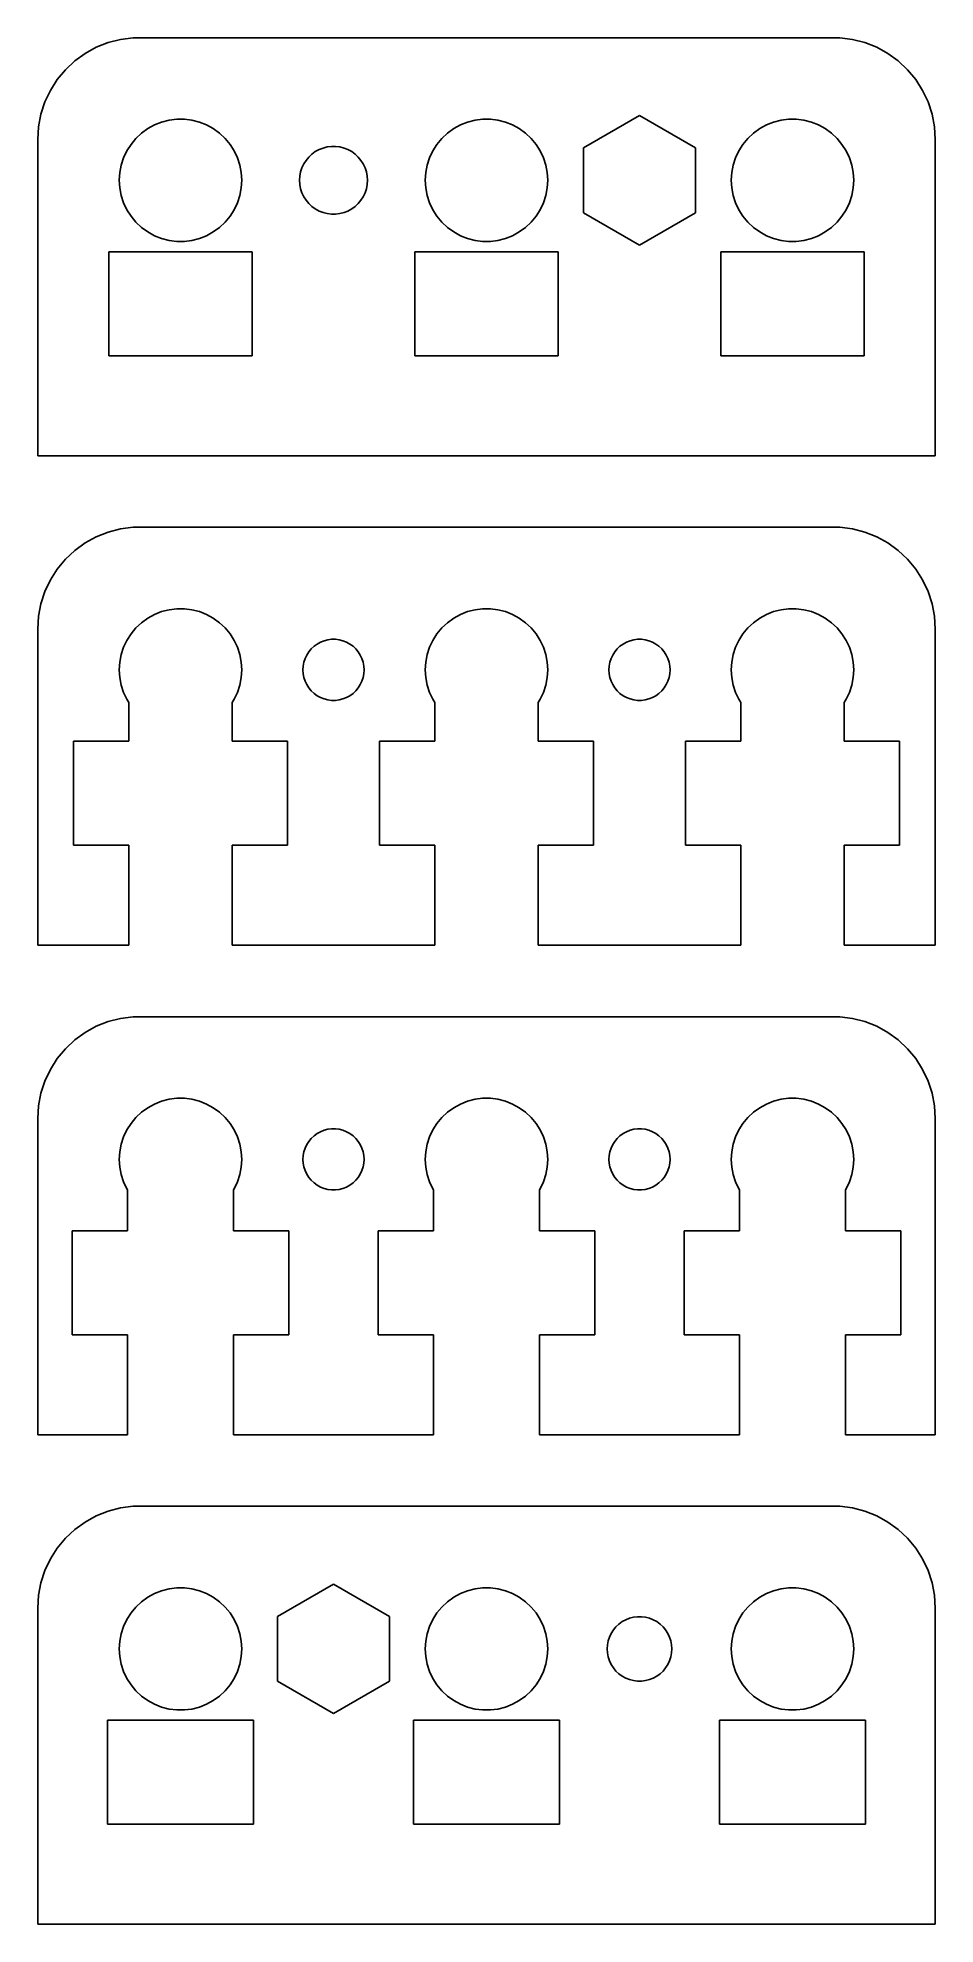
# Model space of a CAD drawing. Header units: metres. Extents: x -22 to 22, y 0 to 92.5.
import ezdxf

# ---------------------------------------------------------------- set-up
doc = ezdxf.new("R2010")
doc.units = ezdxf.units.M

msp = doc.modelspace()

# ---------------------------------------------------------------- linework, layer by layer
for p, q in [((-17.3139, 92.4901), (-17.9369, 92.4114)), ((17.3139, 92.4901), (-17.3139, 92.4901)), ((17.9369, 92.4114), (17.3139, 92.4901)), ((-19.6791, 91.7216), (-20.1871, 91.3526)), ((-19.1289, 92.0241), (-19.6791, 91.7216)), ((-18.5451, 92.2553), (-19.1289, 92.0241)), ((-17.9369, 92.4114), (-18.5451, 92.2553)), ((18.5451, 92.2553), (17.9369, 92.4114)), ((19.1289, 92.0241), (18.5451, 92.2553)), ((19.6791, 91.7216), (19.1289, 92.0241)), ((20.1871, 91.3526), (19.6791, 91.7216)), ((-20.6448, 90.9227), (-21.0451, 90.4389)), ((-20.1871, 91.3526), (-20.6448, 90.9227)), ((20.6448, 90.9227), (20.1871, 91.3526)), ((21.0451, 90.4389), (20.6448, 90.9227)), ((-21.3815, 89.9088), (-21.6489, 89.3406)), ((-21.0451, 90.4389), (-21.3815, 89.9088)), ((21.3815, 89.9088), (21.0451, 90.4389)), ((21.6489, 89.3406), (21.3815, 89.9088)), ((-21.6489, 89.3406), (-21.8429, 88.7434)), ((21.8429, 88.7434), (21.6489, 89.3406)), ((-21.9606, 88.1267), (-22, 87.5)), ((-21.8429, 88.7434), (-21.9606, 88.1267)), ((-16.9123, 87.8115), (-16.6075, 88.033)), ((-16.6075, 88.033), (-16.2773, 88.2145)), ((-16.2773, 88.2145), (-15.927, 88.3532)), ((-15.927, 88.3532), (-15.5621, 88.4469)), ((-15.5621, 88.4469), (-15.1884, 88.4941)), ((-15.1884, 88.4941), (-14.8116, 88.4941)), ((-14.8116, 88.4941), (-14.4379, 88.4469)), ((-14.4379, 88.4469), (-14.0729, 88.3532)), ((-14.0729, 88.3532), (-13.7227, 88.2145)), ((-13.7227, 88.2145), (-13.3925, 88.033)), ((-13.3925, 88.033), (-13.0877, 87.8115)), ((-1.91226, 87.8115), (-1.60747, 88.033)), ((-1.60747, 88.033), (-1.27733, 88.2145)), ((-1.27733, 88.2145), (-0.92705, 88.3532)), ((-0.92705, 88.3532), (-0.56213, 88.4469)), ((-0.56213, 88.4469), (-0.18837, 88.4941)), ((-0.18837, 88.4941), (0.18837, 88.4941)), ((0.18837, 88.4941), (0.56213, 88.4469)), ((0.56213, 88.4469), (0.92705, 88.3532)), ((0.92705, 88.3532), (1.27733, 88.2145)), ((1.27733, 88.2145), (1.60747, 88.033)), ((1.60747, 88.033), (1.91226, 87.8115)), ((4.75166, 87.0867), (7.5, 88.6735)), ((7.5, 88.6735), (10.2483, 87.0867)), ((13.0877, 87.8115), (13.3925, 88.033)), ((13.3925, 88.033), (13.7227, 88.2145)), ((13.7227, 88.2145), (14.0729, 88.3532)), ((14.0729, 88.3532), (14.4379, 88.4469)), ((14.4379, 88.4469), (14.8116, 88.4941)), ((14.8116, 88.4941), (15.1884, 88.4941)), ((15.1884, 88.4941), (15.5621, 88.4469)), ((15.5621, 88.4469), (15.927, 88.3532)), ((15.927, 88.3532), (16.2773, 88.2145)), ((16.2773, 88.2145), (16.6075, 88.033)), ((16.6075, 88.033), (16.9123, 87.8115)), ((21.9606, 88.1267), (21.8429, 88.7434)), ((22, 87.5), (21.9606, 88.1267)), ((-22, 87.5), (-22, 72)), ((-17.7893, 86.6044), (-17.6289, 86.9453)), ((-17.6289, 86.9453), (-17.427, 87.2634)), ((-17.427, 87.2634), (-17.1869, 87.5536)), ((-17.1869, 87.5536), (-16.9123, 87.8115)), ((-13.0877, 87.8115), (-12.8131, 87.5536)), ((-12.8131, 87.5536), (-12.5729, 87.2634)), ((-12.5729, 87.2634), (-12.3711, 86.9453)), ((-12.3711, 86.9453), (-12.2107, 86.6044)), ((-8.39198, 86.9055), (-8.20879, 87.0063)), ((-8.20879, 87.0063), (-8.01442, 87.0832)), ((-8.01442, 87.0832), (-7.81192, 87.1352)), ((-7.81192, 87.1352), (-7.60452, 87.1614)), ((-7.60452, 87.1614), (-7.39546, 87.1614)), ((-7.39546, 87.1614), (-7.18806, 87.1352)), ((-7.18806, 87.1352), (-6.98557, 87.0832)), ((-6.98557, 87.0832), (-6.7912, 87.0063)), ((-6.7912, 87.0063), (-6.608, 86.9055)), ((-2.78932, 86.6044), (-2.62891, 86.9453)), ((-2.62891, 86.9453), (-2.42705, 87.2634)), ((-2.42705, 87.2634), (-2.1869, 87.5536)), ((-2.1869, 87.5536), (-1.91226, 87.8115)), ((1.91226, 87.8115), (2.1869, 87.5536)), ((2.1869, 87.5536), (2.42705, 87.2634)), ((2.42705, 87.2634), (2.62891, 86.9453)), ((2.62891, 86.9453), (2.78932, 86.6044)), ((4.75166, 83.9133), (4.75166, 87.0867)), ((10.2483, 87.0867), (10.2483, 83.9133)), ((12.2107, 86.6044), (12.3711, 86.9453)), ((12.3711, 86.9453), (12.5729, 87.2634)), ((12.5729, 87.2634), (12.8131, 87.5536)), ((12.8131, 87.5536), (13.0877, 87.8115)), ((16.9123, 87.8115), (17.1869, 87.5536)), ((17.1869, 87.5536), (17.427, 87.2634)), ((17.427, 87.2634), (17.6289, 86.9453)), ((17.6289, 86.9453), (17.7893, 86.6044)), ((22, 72), (22, 87.5)), ((-17.9763, 85.876), (-17.9057, 86.2461)), ((-17.9057, 86.2461), (-17.7893, 86.6044)), ((-12.2107, 86.6044), (-12.0942, 86.2461)), ((-12.0942, 86.2461), (-12.0237, 85.876)), ((-9.1124, 85.914), (-9.04779, 86.1128)), ((-9.04779, 86.1128), (-8.95879, 86.302)), ((-8.95879, 86.302), (-8.84677, 86.4785)), ((-8.84677, 86.4785), (-8.71352, 86.6396)), ((-8.71352, 86.6396), (-8.56111, 86.7827)), ((-8.56111, 86.7827), (-8.39198, 86.9055)), ((-6.608, 86.9055), (-6.43887, 86.7827)), ((-6.43887, 86.7827), (-6.28647, 86.6396)), ((-6.28647, 86.6396), (-6.15321, 86.4785)), ((-6.15321, 86.4785), (-6.0412, 86.302)), ((-6.0412, 86.302), (-5.95219, 86.1128)), ((-5.95219, 86.1128), (-5.88759, 85.914)), ((-2.97633, 85.876), (-2.90575, 86.2461)), ((-2.90575, 86.2461), (-2.78932, 86.6044)), ((2.78932, 86.6044), (2.90575, 86.2461)), ((2.90575, 86.2461), (2.97633, 85.876)), ((12.0237, 85.876), (12.0942, 86.2461)), ((12.0942, 86.2461), (12.2107, 86.6044)), ((17.7893, 86.6044), (17.9057, 86.2461)), ((17.9057, 86.2461), (17.9763, 85.876)), ((-18, 85.5), (-17.9763, 85.876)), ((-17.9763, 85.124), (-18, 85.5)), ((-17.9057, 84.7539), (-17.9763, 85.124)), ((-12.0237, 85.124), (-12.0942, 84.7539)), ((-12.0237, 85.876), (-12, 85.5)), ((-12, 85.5), (-12.0237, 85.124)), ((-9.1647, 85.5), (-9.15157, 85.7086)), ((-9.15157, 85.2914), (-9.1647, 85.5)), ((-9.15157, 85.7086), (-9.1124, 85.914)), ((-9.1124, 85.086), (-9.15157, 85.2914)), ((-5.88759, 85.914), (-5.84842, 85.7086)), ((-5.84842, 85.2914), (-5.88759, 85.086)), ((-5.84842, 85.7086), (-5.83528, 85.5)), ((-5.83528, 85.5), (-5.84842, 85.2914)), ((-3, 85.5), (-2.97633, 85.876)), ((-2.97633, 85.124), (-3, 85.5)), ((-2.90575, 84.7539), (-2.97633, 85.124)), ((2.97633, 85.124), (2.90575, 84.7539)), ((2.97633, 85.876), (3, 85.5)), ((3, 85.5), (2.97633, 85.124)), ((12, 85.5), (12.0237, 85.876)), ((12.0237, 85.124), (12, 85.5)), ((12.0942, 84.7539), (12.0237, 85.124)), ((17.9763, 85.124), (17.9057, 84.7539)), ((17.9763, 85.876), (18, 85.5)), ((18, 85.5), (17.9763, 85.124)), ((-17.7893, 84.3956), (-17.9057, 84.7539)), ((-17.6289, 84.0547), (-17.7893, 84.3956)), ((-12.2107, 84.3956), (-12.3711, 84.0547)), ((-12.0942, 84.7539), (-12.2107, 84.3956)), ((-9.04779, 84.8872), (-9.1124, 85.086)), ((-8.95879, 84.698), (-9.04779, 84.8872)), ((-8.84677, 84.5215), (-8.95879, 84.698)), ((-8.71352, 84.3604), (-8.84677, 84.5215)), ((-8.56111, 84.2173), (-8.71352, 84.3604)), ((-8.39198, 84.0944), (-8.56111, 84.2173)), ((-6.43887, 84.2173), (-6.608, 84.0944)), ((-6.28647, 84.3604), (-6.43887, 84.2173)), ((-6.15321, 84.5215), (-6.28647, 84.3604)), ((-6.0412, 84.698), (-6.15321, 84.5215)), ((-5.95219, 84.8872), (-6.0412, 84.698)), ((-5.88759, 85.086), (-5.95219, 84.8872)), ((-2.78932, 84.3956), (-2.90575, 84.7539)), ((-2.62891, 84.0547), (-2.78932, 84.3956)), ((2.78932, 84.3956), (2.62891, 84.0547)), ((2.90575, 84.7539), (2.78932, 84.3956)), ((12.2107, 84.3956), (12.0942, 84.7539)), ((12.3711, 84.0547), (12.2107, 84.3956)), ((17.7893, 84.3956), (17.6289, 84.0547)), ((17.9057, 84.7539), (17.7893, 84.3956)), ((-17.427, 83.7366), (-17.6289, 84.0547)), ((-17.1869, 83.4464), (-17.427, 83.7366)), ((-16.9123, 83.1884), (-17.1869, 83.4464)), ((-12.8131, 83.4464), (-13.0877, 83.1884)), ((-12.5729, 83.7366), (-12.8131, 83.4464)), ((-12.3711, 84.0547), (-12.5729, 83.7366)), ((-8.20879, 83.9937), (-8.39198, 84.0944)), ((-8.01442, 83.9168), (-8.20879, 83.9937)), ((-7.81192, 83.8648), (-8.01442, 83.9168)), ((-7.60452, 83.8386), (-7.81192, 83.8648)), ((-7.39546, 83.8386), (-7.60452, 83.8386)), ((-7.18806, 83.8648), (-7.39546, 83.8386)), ((-6.98557, 83.9168), (-7.18806, 83.8648)), ((-6.7912, 83.9937), (-6.98557, 83.9168)), ((-6.608, 84.0944), (-6.7912, 83.9937)), ((-2.42705, 83.7366), (-2.62891, 84.0547)), ((-2.1869, 83.4464), (-2.42705, 83.7366)), ((-1.91226, 83.1884), (-2.1869, 83.4464)), ((2.1869, 83.4464), (1.91226, 83.1884)), ((2.42705, 83.7366), (2.1869, 83.4464)), ((2.62891, 84.0547), (2.42705, 83.7366)), ((7.49998, 82.3265), (4.75166, 83.9133)), ((10.2483, 83.9133), (7.49998, 82.3265)), ((12.5729, 83.7366), (12.3711, 84.0547)), ((12.8131, 83.4464), (12.5729, 83.7366)), ((13.0877, 83.1884), (12.8131, 83.4464)), ((17.1869, 83.4464), (16.9123, 83.1884)), ((17.427, 83.7366), (17.1869, 83.4464)), ((17.6289, 84.0547), (17.427, 83.7366)), ((-16.6075, 82.967), (-16.9123, 83.1884)), ((-16.2773, 82.7855), (-16.6075, 82.967)), ((-15.927, 82.6468), (-16.2773, 82.7855)), ((-15.5621, 82.5531), (-15.927, 82.6468)), ((-15.1884, 82.5059), (-15.5621, 82.5531)), ((-14.8116, 82.5059), (-15.1884, 82.5059)), ((-14.4379, 82.5531), (-14.8116, 82.5059)), ((-14.0729, 82.6468), (-14.4379, 82.5531)), ((-13.7227, 82.7855), (-14.0729, 82.6468)), ((-13.3925, 82.967), (-13.7227, 82.7855)), ((-13.0877, 83.1884), (-13.3925, 82.967)), ((-1.60747, 82.967), (-1.91226, 83.1884)), ((-1.27733, 82.7855), (-1.60747, 82.967)), ((-0.92705, 82.6468), (-1.27733, 82.7855)), ((-0.56213, 82.5531), (-0.92705, 82.6468)), ((-0.18837, 82.5059), (-0.56213, 82.5531)), ((0.18837, 82.5059), (-0.18837, 82.5059)), ((0.56213, 82.5531), (0.18837, 82.5059)), ((0.92705, 82.6468), (0.56213, 82.5531)), ((1.27733, 82.7855), (0.92705, 82.6468)), ((1.60747, 82.967), (1.27733, 82.7855)), ((1.91226, 83.1884), (1.60747, 82.967)), ((13.3925, 82.967), (13.0877, 83.1884)), ((13.7227, 82.7855), (13.3925, 82.967)), ((14.0729, 82.6468), (13.7227, 82.7855)), ((14.4379, 82.5531), (14.0729, 82.6468)), ((14.8116, 82.5059), (14.4379, 82.5531)), ((15.1884, 82.5059), (14.8116, 82.5059)), ((15.5621, 82.5531), (15.1884, 82.5059)), ((15.927, 82.6468), (15.5621, 82.5531)), ((16.2773, 82.7855), (15.927, 82.6468)), ((16.6075, 82.967), (16.2773, 82.7855)), ((16.9123, 83.1884), (16.6075, 82.967)), ((-18.5142, 76.9), (-18.5142, 82)), ((-18.5142, 82), (-11.4858, 82)), ((-11.4858, 82), (-11.4858, 76.9)), ((-3.51418, 76.9), (-3.51418, 82)), ((-3.51418, 82), (3.51418, 82)), ((3.51418, 82), (3.51418, 76.9)), ((11.4858, 76.9), (11.4858, 82)), ((11.4858, 82), (18.5142, 82)), ((18.5142, 82), (18.5142, 76.9)), ((-11.4858, 76.9), (-18.5142, 76.9)), ((3.51418, 76.9), (-3.51418, 76.9)), ((18.5142, 76.9), (11.4858, 76.9)), ((-22, 72), (22, 72)), ((-17.3139, 68.4901), (-17.9369, 68.4114)), ((17.3139, 68.4901), (-17.3139, 68.4901)), ((17.9369, 68.4114), (17.3139, 68.4901)), ((-19.6791, 67.7216), (-20.1871, 67.3526)), ((-19.1289, 68.0241), (-19.6791, 67.7216)), ((-18.5451, 68.2553), (-19.1289, 68.0241)), ((-17.9369, 68.4114), (-18.5451, 68.2553)), ((18.5451, 68.2553), (17.9369, 68.4114)), ((19.1289, 68.0241), (18.5451, 68.2553)), ((19.6791, 67.7216), (19.1289, 68.0241)), ((20.1871, 67.3526), (19.6791, 67.7216)), ((-20.6448, 66.9227), (-21.0451, 66.4389)), ((-20.1871, 67.3526), (-20.6448, 66.9227)), ((20.6448, 66.9227), (20.1871, 67.3526)), ((21.0451, 66.4389), (20.6448, 66.9227)), ((-21.3815, 65.9088), (-21.6489, 65.3406)), ((-21.0451, 66.4389), (-21.3815, 65.9088)), ((21.3815, 65.9088), (21.0451, 66.4389)), ((21.6489, 65.3406), (21.3815, 65.9088)), ((-21.8429, 64.7434), (-21.9606, 64.1267)), ((-21.6489, 65.3406), (-21.8429, 64.7434)), ((21.8429, 64.7434), (21.6489, 65.3406)), ((21.9606, 64.1267), (21.8429, 64.7434)), ((-21.9606, 64.1267), (-22, 63.5)), ((-16.9123, 63.8115), (-16.6075, 64.033)), ((-16.6075, 64.033), (-16.2773, 64.2145)), ((-16.2773, 64.2145), (-15.927, 64.3532)), ((-15.927, 64.3532), (-15.5621, 64.4469)), ((-15.5621, 64.4469), (-15.1884, 64.4941)), ((-15.1884, 64.4941), (-14.8116, 64.4941)), ((-14.8116, 64.4941), (-14.4379, 64.4469)), ((-14.4379, 64.4469), (-14.0729, 64.3532)), ((-14.0729, 64.3532), (-13.7227, 64.2145)), ((-13.7227, 64.2145), (-13.3925, 64.033)), ((-13.3925, 64.033), (-13.0877, 63.8115)), ((-1.91226, 63.8115), (-1.60747, 64.033)), ((-1.60747, 64.033), (-1.27733, 64.2145)), ((-1.27733, 64.2145), (-0.92705, 64.3532)), ((-0.92705, 64.3532), (-0.56213, 64.4469)), ((-0.56213, 64.4469), (-0.18837, 64.4941)), ((-0.18837, 64.4941), (0.18837, 64.4941)), ((0.18837, 64.4941), (0.56213, 64.4469)), ((0.56213, 64.4469), (0.92705, 64.3532)), ((0.92705, 64.3532), (1.27733, 64.2145)), ((1.27733, 64.2145), (1.60747, 64.033)), ((1.60747, 64.033), (1.91226, 63.8115)), ((13.0877, 63.8115), (13.3925, 64.033)), ((13.3925, 64.033), (13.7227, 64.2145)), ((13.7227, 64.2145), (14.0729, 64.3532)), ((14.0729, 64.3532), (14.4379, 64.4469)), ((14.4379, 64.4469), (14.8116, 64.4941)), ((14.8116, 64.4941), (15.1884, 64.4941)), ((15.1884, 64.4941), (15.5621, 64.4469)), ((15.5621, 64.4469), (15.927, 64.3532)), ((15.927, 64.3532), (16.2773, 64.2145)), ((16.2773, 64.2145), (16.6075, 64.033)), ((16.6075, 64.033), (16.9123, 63.8115)), ((22, 63.5), (21.9606, 64.1267)), ((-22, 63.5), (-22, 48)), ((-17.7893, 62.6044), (-17.6289, 62.9453)), ((-17.6289, 62.9453), (-17.427, 63.2634)), ((-17.427, 63.2634), (-17.1869, 63.5536)), ((-17.1869, 63.5536), (-16.9123, 63.8115)), ((-13.0877, 63.8115), (-12.8131, 63.5536)), ((-12.8131, 63.5536), (-12.5729, 63.2634)), ((-12.5729, 63.2634), (-12.3711, 62.9453)), ((-12.3711, 62.9453), (-12.2107, 62.6044)), ((-8.13866, 62.8572), (-7.96352, 62.9266)), ((-7.96352, 62.9266), (-7.78107, 62.9734)), ((-7.78107, 62.9734), (-7.59418, 62.997)), ((-7.59418, 62.997), (-7.40581, 62.997)), ((-7.40581, 62.997), (-7.21892, 62.9734)), ((-7.21892, 62.9734), (-7.03647, 62.9266)), ((-7.03647, 62.9266), (-6.86133, 62.8572)), ((-2.78932, 62.6044), (-2.62891, 62.9453)), ((-2.62891, 62.9453), (-2.42705, 63.2634)), ((-2.42705, 63.2634), (-2.1869, 63.5536)), ((-2.1869, 63.5536), (-1.91226, 63.8115)), ((1.91226, 63.8115), (2.1869, 63.5536)), ((2.1869, 63.5536), (2.42705, 63.2634)), ((2.42705, 63.2634), (2.62891, 62.9453)), ((2.62891, 62.9453), (2.78932, 62.6044)), ((6.86133, 62.8572), (7.03647, 62.9266)), ((7.03647, 62.9266), (7.21892, 62.9734)), ((7.21892, 62.9734), (7.40581, 62.997)), ((7.40581, 62.997), (7.59418, 62.997)), ((7.59418, 62.997), (7.78107, 62.9734)), ((7.78107, 62.9734), (7.96352, 62.9266)), ((7.96352, 62.9266), (8.13866, 62.8572)), ((12.2107, 62.6044), (12.3711, 62.9453)), ((12.3711, 62.9453), (12.5729, 63.2634)), ((12.5729, 63.2634), (12.8131, 63.5536)), ((12.8131, 63.5536), (13.0877, 63.8115)), ((16.9123, 63.8115), (17.1869, 63.5536)), ((17.1869, 63.5536), (17.427, 63.2634)), ((17.427, 63.2634), (17.6289, 62.9453)), ((17.6289, 62.9453), (17.7893, 62.6044)), ((22, 48), (22, 63.5)), ((-17.9763, 61.876), (-17.9057, 62.2461)), ((-17.9057, 62.2461), (-17.7893, 62.6044)), ((-12.2107, 62.6044), (-12.0942, 62.2461)), ((-12.0942, 62.2461), (-12.0237, 61.876)), ((-8.95287, 61.873), (-8.89465, 62.0522)), ((-8.89465, 62.0522), (-8.81445, 62.2226)), ((-8.81445, 62.2226), (-8.71352, 62.3817)), ((-8.71352, 62.3817), (-8.59344, 62.5268)), ((-8.59344, 62.5268), (-8.45613, 62.6558)), ((-8.45613, 62.6558), (-8.30373, 62.7665)), ((-8.30373, 62.7665), (-8.13866, 62.8572)), ((-6.86133, 62.8572), (-6.69626, 62.7665)), ((-6.69626, 62.7665), (-6.54385, 62.6558)), ((-6.54385, 62.6558), (-6.40654, 62.5268)), ((-6.40654, 62.5268), (-6.28647, 62.3817)), ((-6.28647, 62.3817), (-6.18553, 62.2226)), ((-6.18553, 62.2226), (-6.10533, 62.0522)), ((-6.10533, 62.0522), (-6.04712, 61.873)), ((-2.97633, 61.876), (-2.90575, 62.2461)), ((-2.90575, 62.2461), (-2.78932, 62.6044)), ((2.78932, 62.6044), (2.90575, 62.2461)), ((2.90575, 62.2461), (2.97633, 61.876)), ((6.04712, 61.873), (6.10533, 62.0522)), ((6.10533, 62.0522), (6.18553, 62.2226)), ((6.18553, 62.2226), (6.28647, 62.3817)), ((6.28647, 62.3817), (6.40654, 62.5268)), ((6.40654, 62.5268), (6.54385, 62.6558)), ((6.54385, 62.6558), (6.69626, 62.7665)), ((6.69626, 62.7665), (6.86133, 62.8572)), ((8.13866, 62.8572), (8.30373, 62.7665)), ((8.30373, 62.7665), (8.45613, 62.6558)), ((8.45613, 62.6558), (8.59344, 62.5268)), ((8.59344, 62.5268), (8.71352, 62.3817)), ((8.71352, 62.3817), (8.81445, 62.2226)), ((8.81445, 62.2226), (8.89465, 62.0522)), ((8.89465, 62.0522), (8.95287, 61.873)), ((12.0237, 61.876), (12.0942, 62.2461)), ((12.0942, 62.2461), (12.2107, 62.6044)), ((17.7893, 62.6044), (17.9057, 62.2461)), ((17.9057, 62.2461), (17.9763, 61.876)), ((-18, 61.5), (-17.9763, 61.876)), ((-17.9763, 61.124), (-18, 61.5)), ((-17.9057, 60.7539), (-17.9763, 61.124)), ((-12.0237, 61.124), (-12.0942, 60.7539)), ((-12.0237, 61.876), (-12, 61.5)), ((-12, 61.5), (-12.0237, 61.124)), ((-9, 61.5), (-8.98816, 61.688)), ((-8.98816, 61.312), (-9, 61.5)), ((-8.98816, 61.688), (-8.95287, 61.873)), ((-8.95287, 61.127), (-8.98816, 61.312)), ((-8.89465, 60.9478), (-8.95287, 61.127)), ((-6.04712, 61.127), (-6.10533, 60.9478)), ((-6.04712, 61.873), (-6.01183, 61.688)), ((-6.01183, 61.312), (-6.04712, 61.127)), ((-6.01183, 61.688), (-6, 61.5)), ((-6, 61.5), (-6.01183, 61.312)), ((-3, 61.5), (-2.97633, 61.876)), ((-2.97633, 61.124), (-3, 61.5)), ((-2.90575, 60.7539), (-2.97633, 61.124)), ((2.97633, 61.124), (2.90575, 60.7539)), ((2.97633, 61.876), (3, 61.5)), ((3, 61.5), (2.97633, 61.124)), ((6, 61.5), (6.01183, 61.688)), ((6.01183, 61.312), (6, 61.5)), ((6.01183, 61.688), (6.04712, 61.873)), ((6.04712, 61.127), (6.01183, 61.312)), ((6.10533, 60.9478), (6.04712, 61.127)), ((8.95287, 61.127), (8.89465, 60.9478)), ((8.95287, 61.873), (8.98816, 61.688)), ((8.98816, 61.312), (8.95287, 61.127)), ((8.98816, 61.688), (9, 61.5)), ((9, 61.5), (8.98816, 61.312)), ((12, 61.5), (12.0237, 61.876)), ((12.0237, 61.124), (12, 61.5)), ((12.0942, 60.7539), (12.0237, 61.124)), ((17.9763, 61.124), (17.9057, 60.7539)), ((17.9763, 61.876), (18, 61.5)), ((18, 61.5), (17.9763, 61.124)), ((-17.7893, 60.3956), (-17.9057, 60.7539)), ((-17.6289, 60.0547), (-17.7893, 60.3956)), ((-12.2107, 60.3956), (-12.3711, 60.0547)), ((-12.0942, 60.7539), (-12.2107, 60.3956)), ((-8.81445, 60.7774), (-8.89465, 60.9478)), ((-8.71352, 60.6183), (-8.81445, 60.7774)), ((-8.59344, 60.4732), (-8.71352, 60.6183)), ((-8.45613, 60.3442), (-8.59344, 60.4732)), ((-8.30373, 60.2335), (-8.45613, 60.3442)), ((-8.13866, 60.1427), (-8.30373, 60.2335)), ((-7.96352, 60.0734), (-8.13866, 60.1427)), ((-6.86133, 60.1427), (-7.03647, 60.0734)), ((-6.69626, 60.2335), (-6.86133, 60.1427)), ((-6.54385, 60.3442), (-6.69626, 60.2335)), ((-6.40654, 60.4732), (-6.54385, 60.3442)), ((-6.28647, 60.6183), (-6.40654, 60.4732)), ((-6.18553, 60.7774), (-6.28647, 60.6183)), ((-6.10533, 60.9478), (-6.18553, 60.7774)), ((-2.78932, 60.3956), (-2.90575, 60.7539)), ((-2.62891, 60.0547), (-2.78932, 60.3956)), ((2.78932, 60.3956), (2.62891, 60.0547)), ((2.90575, 60.7539), (2.78932, 60.3956)), ((6.18553, 60.7774), (6.10533, 60.9478)), ((6.28647, 60.6183), (6.18553, 60.7774)), ((6.40654, 60.4732), (6.28647, 60.6183)), ((6.54385, 60.3442), (6.40654, 60.4732)), ((6.69626, 60.2335), (6.54385, 60.3442)), ((6.86133, 60.1427), (6.69626, 60.2335)), ((7.03647, 60.0734), (6.86133, 60.1427)), ((8.13866, 60.1427), (7.96352, 60.0734)), ((8.30373, 60.2335), (8.13866, 60.1427)), ((8.45613, 60.3442), (8.30373, 60.2335)), ((8.59344, 60.4732), (8.45613, 60.3442)), ((8.71352, 60.6183), (8.59344, 60.4732)), ((8.81445, 60.7774), (8.71352, 60.6183)), ((8.89465, 60.9478), (8.81445, 60.7774)), ((12.2107, 60.3956), (12.0942, 60.7539)), ((12.3711, 60.0547), (12.2107, 60.3956)), ((17.7893, 60.3956), (17.6289, 60.0547)), ((17.9057, 60.7539), (17.7893, 60.3956)), ((-17.5307, 59.9), (-17.6289, 60.0547)), ((-17.5307, 58), (-17.5307, 59.9)), ((-12.3711, 60.0547), (-12.4693, 59.9)), ((-12.4693, 59.9), (-12.4693, 58)), ((-7.78107, 60.0266), (-7.96352, 60.0734)), ((-7.59418, 60.0029), (-7.78107, 60.0266)), ((-7.40581, 60.0029), (-7.59418, 60.0029)), ((-7.21892, 60.0266), (-7.40581, 60.0029)), ((-7.03647, 60.0734), (-7.21892, 60.0266)), ((-2.53072, 59.9), (-2.62891, 60.0547)), ((-2.53072, 58), (-2.53072, 59.9)), ((2.62891, 60.0547), (2.53072, 59.9)), ((2.53072, 59.9), (2.53072, 58)), ((7.21892, 60.0266), (7.03647, 60.0734)), ((7.40581, 60.0029), (7.21892, 60.0266)), ((7.59418, 60.0029), (7.40581, 60.0029)), ((7.78107, 60.0266), (7.59418, 60.0029)), ((7.96352, 60.0734), (7.78107, 60.0266)), ((12.4693, 59.9), (12.3711, 60.0547)), ((12.4693, 58), (12.4693, 59.9)), ((17.6289, 60.0547), (17.5307, 59.9)), ((17.5307, 59.9), (17.5307, 58)), ((-20.2462, 52.9), (-20.2462, 58)), ((-20.2462, 58), (-17.5307, 58)), ((-12.4693, 58), (-9.75375, 58)), ((-9.75375, 58), (-9.75375, 52.9)), ((-5.24623, 52.9), (-5.24623, 58)), ((-5.24623, 58), (-2.53072, 58)), ((2.53072, 58), (5.24623, 58)), ((5.24623, 58), (5.24623, 52.9)), ((9.75375, 52.9), (9.75375, 58)), ((9.75375, 58), (12.4693, 58)), ((17.5307, 58), (20.2462, 58)), ((20.2462, 58), (20.2462, 52.9)), ((-17.5307, 52.9), (-20.2462, 52.9)), ((-17.5307, 48), (-17.5307, 52.9)), ((-9.75375, 52.9), (-12.4693, 52.9)), ((-12.4693, 52.9), (-12.4693, 48)), ((-2.53072, 52.9), (-5.24623, 52.9)), ((-2.53072, 48), (-2.53072, 52.9)), ((5.24623, 52.9), (2.53072, 52.9)), ((2.53072, 52.9), (2.53072, 48)), ((12.4693, 52.9), (9.75375, 52.9)), ((12.4693, 48), (12.4693, 52.9)), ((20.2462, 52.9), (17.5307, 52.9)), ((17.5307, 52.9), (17.5307, 48)), ((-22, 48), (-17.5307, 48)), ((-12.4693, 48), (-2.53072, 48)), ((2.53072, 48), (12.4693, 48)), ((17.5307, 48), (22, 48)), ((-17.9369, 44.4114), (-18.5451, 44.2553)), ((-17.3139, 44.4901), (-17.9369, 44.4114)), ((17.3139, 44.4901), (-17.3139, 44.4901)), ((17.9369, 44.4114), (17.3139, 44.4901)), ((18.5451, 44.2553), (17.9369, 44.4114)), ((-19.6791, 43.7216), (-20.1871, 43.3526)), ((-19.1289, 44.0241), (-19.6791, 43.7216)), ((-18.5451, 44.2553), (-19.1289, 44.0241)), ((19.1289, 44.0241), (18.5451, 44.2553)), ((19.6791, 43.7216), (19.1289, 44.0241)), ((20.1871, 43.3526), (19.6791, 43.7216)), ((-20.6448, 42.9227), (-21.0451, 42.4389)), ((-20.1871, 43.3526), (-20.6448, 42.9227)), ((20.6448, 42.9227), (20.1871, 43.3526)), ((21.0451, 42.4389), (20.6448, 42.9227)), ((-21.3815, 41.9088), (-21.6489, 41.3406)), ((-21.0451, 42.4389), (-21.3815, 41.9088)), ((21.3815, 41.9088), (21.0451, 42.4389)), ((21.6489, 41.3406), (21.3815, 41.9088)), ((-21.8429, 40.7434), (-21.9606, 40.1267)), ((-21.6489, 41.3406), (-21.8429, 40.7434)), ((21.8429, 40.7434), (21.6489, 41.3406)), ((21.9606, 40.1267), (21.8429, 40.7434)), ((-21.9606, 40.1267), (-22, 39.5)), ((-17.1869, 39.5536), (-16.9123, 39.8115)), ((-16.9123, 39.8115), (-16.6075, 40.033)), ((-16.6075, 40.033), (-16.2773, 40.2145)), ((-16.2773, 40.2145), (-15.927, 40.3532)), ((-15.927, 40.3532), (-15.5621, 40.4469)), ((-15.5621, 40.4469), (-15.1884, 40.4941)), ((-15.1884, 40.4941), (-14.8116, 40.4941)), ((-14.8116, 40.4941), (-14.4379, 40.4469)), ((-14.4379, 40.4469), (-14.0729, 40.3532)), ((-14.0729, 40.3532), (-13.7227, 40.2145)), ((-13.7227, 40.2145), (-13.3925, 40.033)), ((-13.3925, 40.033), (-13.0877, 39.8115)), ((-13.0877, 39.8115), (-12.8131, 39.5536)), ((-2.1869, 39.5536), (-1.91226, 39.8115)), ((-1.91226, 39.8115), (-1.60747, 40.033)), ((-1.60747, 40.033), (-1.27733, 40.2145)), ((-1.27733, 40.2145), (-0.92705, 40.3532)), ((-0.92705, 40.3532), (-0.56213, 40.4469)), ((-0.56213, 40.4469), (-0.18837, 40.4941)), ((-0.18837, 40.4941), (0.18837, 40.4941)), ((0.18837, 40.4941), (0.56213, 40.4469)), ((0.56213, 40.4469), (0.92705, 40.3532)), ((0.92705, 40.3532), (1.27733, 40.2145)), ((1.27733, 40.2145), (1.60747, 40.033)), ((1.60747, 40.033), (1.91226, 39.8115)), ((1.91226, 39.8115), (2.1869, 39.5536)), ((12.8131, 39.5536), (13.0877, 39.8115)), ((13.0877, 39.8115), (13.3925, 40.033)), ((13.3925, 40.033), (13.7227, 40.2145)), ((13.7227, 40.2145), (14.0729, 40.3532)), ((14.0729, 40.3532), (14.4379, 40.4469)), ((14.4379, 40.4469), (14.8116, 40.4941)), ((14.8116, 40.4941), (15.1884, 40.4941)), ((15.1884, 40.4941), (15.5621, 40.4469)), ((15.5621, 40.4469), (15.927, 40.3532)), ((15.927, 40.3532), (16.2773, 40.2145)), ((16.2773, 40.2145), (16.6075, 40.033)), ((16.6075, 40.033), (16.9123, 39.8115)), ((16.9123, 39.8115), (17.1869, 39.5536)), ((22, 39.5), (21.9606, 40.1267)), ((-22, 39.5), (-22, 24)), ((-17.7893, 38.6044), (-17.6289, 38.9453)), ((-17.6289, 38.9453), (-17.427, 39.2634)), ((-17.427, 39.2634), (-17.1869, 39.5536)), ((-12.8131, 39.5536), (-12.5729, 39.2634)), ((-12.5729, 39.2634), (-12.3711, 38.9453)), ((-12.3711, 38.9453), (-12.2107, 38.6044)), ((-8.30373, 38.7665), (-8.13866, 38.8572)), ((-8.13866, 38.8572), (-7.96352, 38.9266)), ((-7.96352, 38.9266), (-7.78107, 38.9734)), ((-7.78107, 38.9734), (-7.59418, 38.997)), ((-7.59418, 38.997), (-7.40581, 38.997)), ((-7.40581, 38.997), (-7.21892, 38.9734)), ((-7.21892, 38.9734), (-7.03647, 38.9266)), ((-7.03647, 38.9266), (-6.86133, 38.8572)), ((-6.86133, 38.8572), (-6.69626, 38.7665)), ((-2.78932, 38.6044), (-2.62891, 38.9453)), ((-2.62891, 38.9453), (-2.42705, 39.2634)), ((-2.42705, 39.2634), (-2.1869, 39.5536)), ((2.1869, 39.5536), (2.42705, 39.2634)), ((2.42705, 39.2634), (2.62891, 38.9453)), ((2.62891, 38.9453), (2.78932, 38.6044)), ((6.69626, 38.7665), (6.86133, 38.8572)), ((6.86133, 38.8572), (7.03647, 38.9266)), ((7.03647, 38.9266), (7.21892, 38.9734)), ((7.21892, 38.9734), (7.40581, 38.997)), ((7.40581, 38.997), (7.59418, 38.997)), ((7.59418, 38.997), (7.78107, 38.9734)), ((7.78107, 38.9734), (7.96352, 38.9266)), ((7.96352, 38.9266), (8.13866, 38.8572)), ((8.13866, 38.8572), (8.30373, 38.7665)), ((12.2107, 38.6044), (12.3711, 38.9453)), ((12.3711, 38.9453), (12.5729, 39.2634)), ((12.5729, 39.2634), (12.8131, 39.5536)), ((17.1869, 39.5536), (17.427, 39.2634)), ((17.427, 39.2634), (17.6289, 38.9453)), ((17.6289, 38.9453), (17.7893, 38.6044)), ((22, 24), (22, 39.5)), ((-17.9763, 37.876), (-17.9057, 38.2461)), ((-17.9057, 38.2461), (-17.7893, 38.6044)), ((-12.2107, 38.6044), (-12.0942, 38.2461)), ((-12.0942, 38.2461), (-12.0237, 37.876)), ((-8.95287, 37.873), (-8.89465, 38.0522)), ((-8.89465, 38.0522), (-8.81445, 38.2226)), ((-8.81445, 38.2226), (-8.71352, 38.3817)), ((-8.71352, 38.3817), (-8.59344, 38.5268)), ((-8.59344, 38.5268), (-8.45613, 38.6558)), ((-8.45613, 38.6558), (-8.30373, 38.7665)), ((-6.69626, 38.7665), (-6.54385, 38.6558)), ((-6.54385, 38.6558), (-6.40654, 38.5268)), ((-6.40654, 38.5268), (-6.28647, 38.3817)), ((-6.28647, 38.3817), (-6.18553, 38.2226)), ((-6.18553, 38.2226), (-6.10533, 38.0522)), ((-6.10533, 38.0522), (-6.04712, 37.873)), ((-2.97633, 37.876), (-2.90575, 38.2461)), ((-2.90575, 38.2461), (-2.78932, 38.6044)), ((2.78932, 38.6044), (2.90575, 38.2461)), ((2.90575, 38.2461), (2.97633, 37.876)), ((6.04712, 37.873), (6.10533, 38.0522)), ((6.10533, 38.0522), (6.18553, 38.2226)), ((6.18553, 38.2226), (6.28647, 38.3817)), ((6.28647, 38.3817), (6.40654, 38.5268)), ((6.40654, 38.5268), (6.54385, 38.6558)), ((6.54385, 38.6558), (6.69626, 38.7665)), ((8.30373, 38.7665), (8.45613, 38.6558)), ((8.45613, 38.6558), (8.59344, 38.5268)), ((8.59344, 38.5268), (8.71352, 38.3817)), ((8.71352, 38.3817), (8.81445, 38.2226)), ((8.81445, 38.2226), (8.89465, 38.0522)), ((8.89465, 38.0522), (8.95287, 37.873)), ((12.0237, 37.876), (12.0942, 38.2461)), ((12.0942, 38.2461), (12.2107, 38.6044)), ((17.7893, 38.6044), (17.9057, 38.2461)), ((17.9057, 38.2461), (17.9763, 37.876)), ((-18, 37.5), (-17.9763, 37.876)), ((-17.9763, 37.124), (-18, 37.5)), ((-17.9057, 36.7539), (-17.9763, 37.124)), ((-12.0237, 37.124), (-12.0942, 36.7539)), ((-12.0237, 37.876), (-12, 37.5)), ((-12, 37.5), (-12.0237, 37.124)), ((-9, 37.5), (-8.98816, 37.688)), ((-8.98816, 37.312), (-9, 37.5)), ((-8.98816, 37.688), (-8.95287, 37.873)), ((-8.95287, 37.127), (-8.98816, 37.312)), ((-8.89465, 36.9478), (-8.95287, 37.127)), ((-6.04712, 37.127), (-6.10533, 36.9478)), ((-6.04712, 37.873), (-6.01183, 37.688)), ((-6.01183, 37.312), (-6.04712, 37.127)), ((-6.01183, 37.688), (-6, 37.5)), ((-6, 37.5), (-6.01183, 37.312)), ((-3, 37.5), (-2.97633, 37.876)), ((-2.97633, 37.124), (-3, 37.5)), ((-2.90575, 36.7539), (-2.97633, 37.124)), ((2.97633, 37.124), (2.90575, 36.7539)), ((2.97633, 37.876), (3, 37.5)), ((3, 37.5), (2.97633, 37.124)), ((6, 37.5), (6.01183, 37.688)), ((6.01183, 37.312), (6, 37.5)), ((6.01183, 37.688), (6.04712, 37.873)), ((6.04712, 37.127), (6.01183, 37.312)), ((6.10533, 36.9478), (6.04712, 37.127)), ((8.95287, 37.127), (8.89465, 36.9478)), ((8.95287, 37.873), (8.98816, 37.688)), ((8.98816, 37.312), (8.95287, 37.127)), ((8.98816, 37.688), (9, 37.5)), ((9, 37.5), (8.98816, 37.312)), ((12, 37.5), (12.0237, 37.876)), ((12.0237, 37.124), (12, 37.5)), ((12.0942, 36.7539), (12.0237, 37.124)), ((17.9763, 37.124), (17.9057, 36.7539)), ((17.9763, 37.876), (18, 37.5)), ((18, 37.5), (17.9763, 37.124)), ((-17.7893, 36.3956), (-17.9057, 36.7539)), ((-17.6289, 36.0547), (-17.7893, 36.3956)), ((-12.2107, 36.3956), (-12.3711, 36.0547)), ((-12.0942, 36.7539), (-12.2107, 36.3956)), ((-8.81445, 36.7774), (-8.89465, 36.9478)), ((-8.71352, 36.6183), (-8.81445, 36.7774)), ((-8.59344, 36.4732), (-8.71352, 36.6183)), ((-8.45613, 36.3442), (-8.59344, 36.4732)), ((-8.30373, 36.2335), (-8.45613, 36.3442)), ((-8.13866, 36.1427), (-8.30373, 36.2335)), ((-7.96352, 36.0734), (-8.13866, 36.1427)), ((-7.78107, 36.0266), (-7.96352, 36.0734)), ((-7.03647, 36.0734), (-7.21892, 36.0266)), ((-6.86133, 36.1427), (-7.03647, 36.0734)), ((-6.69626, 36.2335), (-6.86133, 36.1427)), ((-6.54385, 36.3442), (-6.69626, 36.2335)), ((-6.40654, 36.4732), (-6.54385, 36.3442)), ((-6.28647, 36.6183), (-6.40654, 36.4732)), ((-6.18553, 36.7774), (-6.28647, 36.6183)), ((-6.10533, 36.9478), (-6.18553, 36.7774)), ((-2.78932, 36.3956), (-2.90575, 36.7539)), ((-2.62891, 36.0547), (-2.78932, 36.3956)), ((2.78932, 36.3956), (2.62891, 36.0547)), ((2.90575, 36.7539), (2.78932, 36.3956)), ((6.18553, 36.7774), (6.10533, 36.9478)), ((6.28647, 36.6183), (6.18553, 36.7774)), ((6.40654, 36.4732), (6.28647, 36.6183)), ((6.54385, 36.3442), (6.40654, 36.4732)), ((6.69626, 36.2335), (6.54385, 36.3442)), ((6.86133, 36.1427), (6.69626, 36.2335)), ((7.03647, 36.0734), (6.86133, 36.1427)), ((7.21892, 36.0266), (7.03647, 36.0734)), ((7.96352, 36.0734), (7.78107, 36.0266)), ((8.13866, 36.1427), (7.96352, 36.0734)), ((8.30373, 36.2335), (8.13866, 36.1427)), ((8.45613, 36.3442), (8.30373, 36.2335)), ((8.59344, 36.4732), (8.45613, 36.3442)), ((8.71352, 36.6183), (8.59344, 36.4732)), ((8.81445, 36.7774), (8.71352, 36.6183)), ((8.89465, 36.9478), (8.81445, 36.7774)), ((12.2107, 36.3956), (12.0942, 36.7539)), ((12.3711, 36.0547), (12.2107, 36.3956)), ((17.7893, 36.3956), (17.6289, 36.0547)), ((17.9057, 36.7539), (17.7893, 36.3956)), ((-17.5942, 36), (-17.6289, 36.0547)), ((-17.5942, 34), (-17.5942, 36)), ((-12.3711, 36.0547), (-12.4058, 36)), ((-12.4058, 36), (-12.4058, 34)), ((-7.59418, 36.0029), (-7.78107, 36.0266)), ((-7.40581, 36.0029), (-7.59418, 36.0029)), ((-7.21892, 36.0266), (-7.40581, 36.0029)), ((-2.59418, 36), (-2.62891, 36.0547)), ((-2.59418, 34), (-2.59418, 36)), ((2.62891, 36.0547), (2.59418, 36)), ((2.59418, 36), (2.59418, 34)), ((7.40581, 36.0029), (7.21892, 36.0266)), ((7.59418, 36.0029), (7.40581, 36.0029)), ((7.78107, 36.0266), (7.59418, 36.0029)), ((12.4058, 36), (12.3711, 36.0547)), ((12.4058, 34), (12.4058, 36)), ((17.6289, 36.0547), (17.5942, 36)), ((17.5942, 36), (17.5942, 34)), ((-20.304, 28.9), (-20.304, 34)), ((-20.304, 34), (-17.5942, 34)), ((-12.4058, 34), (-9.69603, 34)), ((-9.69603, 34), (-9.69603, 28.9)), ((-5.30396, 28.9), (-5.30396, 34)), ((-5.30396, 34), (-2.59418, 34)), ((2.59418, 34), (5.30396, 34)), ((5.30396, 34), (5.30396, 28.9)), ((9.69603, 28.9), (9.69603, 34)), ((9.69603, 34), (12.4058, 34)), ((17.5942, 34), (20.304, 34)), ((20.304, 34), (20.304, 28.9)), ((-17.5942, 28.9), (-20.304, 28.9)), ((-17.5942, 24), (-17.5942, 28.9)), ((-9.69603, 28.9), (-12.4058, 28.9)), ((-12.4058, 28.9), (-12.4058, 24)), ((-2.59418, 28.9), (-5.30396, 28.9)), ((-2.59418, 24), (-2.59418, 28.9)), ((5.30396, 28.9), (2.59418, 28.9)), ((2.59418, 28.9), (2.59418, 24)), ((12.4058, 28.9), (9.69603, 28.9)), ((12.4058, 24), (12.4058, 28.9)), ((20.304, 28.9), (17.5942, 28.9)), ((17.5942, 28.9), (17.5942, 24)), ((-22, 24), (-17.5942, 24)), ((-12.4058, 24), (-2.59418, 24)), ((2.59418, 24), (12.4058, 24)), ((17.5942, 24), (22, 24)), ((-17.9369, 20.4114), (-18.5451, 20.2553)), ((-17.3139, 20.4901), (-17.9369, 20.4114)), ((17.3139, 20.4901), (-17.3139, 20.4901)), ((17.9369, 20.4114), (17.3139, 20.4901)), ((18.5451, 20.2553), (17.9369, 20.4114)), ((-19.6791, 19.7216), (-20.1871, 19.3526)), ((-19.1289, 20.0241), (-19.6791, 19.7216)), ((-18.5451, 20.2553), (-19.1289, 20.0241)), ((19.1289, 20.0241), (18.5451, 20.2553)), ((19.6791, 19.7216), (19.1289, 20.0241)), ((20.1871, 19.3526), (19.6791, 19.7216)), ((-20.6448, 18.9227), (-21.0451, 18.4389)), ((-20.1871, 19.3526), (-20.6448, 18.9227)), ((20.6448, 18.9227), (20.1871, 19.3526)), ((21.0451, 18.4389), (20.6448, 18.9227)), ((-21.3815, 17.9088), (-21.6489, 17.3406)), ((-21.0451, 18.4389), (-21.3815, 17.9088)), ((21.3815, 17.9088), (21.0451, 18.4389)), ((21.6489, 17.3406), (21.3815, 17.9088)), ((-21.8429, 16.7434), (-21.9606, 16.1267)), ((-21.6489, 17.3406), (-21.8429, 16.7434)), ((-10.2483, 15.0867), (-7.49998, 16.6735)), ((-7.49998, 16.6735), (-4.75166, 15.0867)), ((21.8429, 16.7434), (21.6489, 17.3406)), ((21.9606, 16.1267), (21.8429, 16.7434)), ((-21.9606, 16.1267), (-22, 15.5)), ((-17.1869, 15.5536), (-16.9123, 15.8115)), ((-16.9123, 15.8115), (-16.6075, 16.033)), ((-16.6075, 16.033), (-16.2773, 16.2145)), ((-16.2773, 16.2145), (-15.927, 16.3532)), ((-15.927, 16.3532), (-15.5621, 16.4469)), ((-15.5621, 16.4469), (-15.1884, 16.4941)), ((-15.1884, 16.4941), (-14.8116, 16.4941)), ((-14.8116, 16.4941), (-14.4379, 16.4469)), ((-14.4379, 16.4469), (-14.0729, 16.3532)), ((-14.0729, 16.3532), (-13.7227, 16.2145)), ((-13.7227, 16.2145), (-13.3925, 16.033)), ((-13.3925, 16.033), (-13.0877, 15.8115)), ((-13.0877, 15.8115), (-12.8131, 15.5536)), ((-2.1869, 15.5536), (-1.91226, 15.8115)), ((-1.91226, 15.8115), (-1.60747, 16.033)), ((-1.60747, 16.033), (-1.27733, 16.2145)), ((-1.27733, 16.2145), (-0.92705, 16.3532)), ((-0.92705, 16.3532), (-0.56213, 16.4469)), ((-0.56213, 16.4469), (-0.18837, 16.4941)), ((-0.18837, 16.4941), (0.18837, 16.4941)), ((0.18837, 16.4941), (0.56213, 16.4469)), ((0.56213, 16.4469), (0.92705, 16.3532)), ((0.92705, 16.3532), (1.27733, 16.2145)), ((1.27733, 16.2145), (1.60747, 16.033)), ((1.60747, 16.033), (1.91226, 15.8115)), ((1.91226, 15.8115), (2.1869, 15.5536)), ((12.8131, 15.5536), (13.0877, 15.8115)), ((13.0877, 15.8115), (13.3925, 16.033)), ((13.3925, 16.033), (13.7227, 16.2145)), ((13.7227, 16.2145), (14.0729, 16.3532)), ((14.0729, 16.3532), (14.4379, 16.4469)), ((14.4379, 16.4469), (14.8116, 16.4941)), ((14.8116, 16.4941), (15.1884, 16.4941)), ((15.1884, 16.4941), (15.5621, 16.4469)), ((15.5621, 16.4469), (15.927, 16.3532)), ((15.927, 16.3532), (16.2773, 16.2145)), ((16.2773, 16.2145), (16.6075, 16.033)), ((16.6075, 16.033), (16.9123, 15.8115)), ((16.9123, 15.8115), (17.1869, 15.5536)), ((22, 15.5), (21.9606, 16.1267)), ((-22, 15.5), (-22, 0)), ((-17.7893, 14.6044), (-17.6289, 14.9453)), ((-17.6289, 14.9453), (-17.427, 15.2634)), ((-17.427, 15.2634), (-17.1869, 15.5536)), ((-12.8131, 15.5536), (-12.5729, 15.2634)), ((-12.5729, 15.2634), (-12.3711, 14.9453)), ((-12.3711, 14.9453), (-12.2107, 14.6044)), ((-10.2483, 11.9133), (-10.2483, 15.0867)), ((-4.75166, 15.0867), (-4.75166, 11.9133)), ((-2.78932, 14.6044), (-2.62891, 14.9453)), ((-2.62891, 14.9453), (-2.42705, 15.2634)), ((-2.42705, 15.2634), (-2.1869, 15.5536)), ((2.1869, 15.5536), (2.42705, 15.2634)), ((2.42705, 15.2634), (2.62891, 14.9453)), ((2.62891, 14.9453), (2.78932, 14.6044)), ((6.49136, 14.7192), (6.65213, 14.836)), ((6.65213, 14.836), (6.82626, 14.9317)), ((6.82626, 14.9317), (7.01102, 15.0049)), ((7.01102, 15.0049), (7.20349, 15.0543)), ((7.20349, 15.0543), (7.40063, 15.0792)), ((7.40063, 15.0792), (7.59935, 15.0792)), ((7.59935, 15.0792), (7.79649, 15.0543)), ((7.79649, 15.0543), (7.98897, 15.0049)), ((7.98897, 15.0049), (8.17372, 14.9317)), ((8.17372, 14.9317), (8.34785, 14.836)), ((8.34785, 14.836), (8.50862, 14.7192)), ((12.2107, 14.6044), (12.3711, 14.9453)), ((12.3711, 14.9453), (12.5729, 15.2634)), ((12.5729, 15.2634), (12.8131, 15.5536)), ((17.1869, 15.5536), (17.427, 15.2634)), ((17.427, 15.2634), (17.6289, 14.9453)), ((17.6289, 14.9453), (17.7893, 14.6044)), ((22, 0), (22, 15.5)), ((-18, 13.5), (-17.9763, 13.876)), ((-17.9763, 13.876), (-17.9057, 14.2461)), ((-17.9057, 14.2461), (-17.7893, 14.6044)), ((-12.2107, 14.6044), (-12.0942, 14.2461)), ((-12.0942, 14.2461), (-12.0237, 13.876)), ((-12.0237, 13.876), (-12, 13.5)), ((-3, 13.5), (-2.97633, 13.876)), ((-2.97633, 13.876), (-2.90575, 14.2461)), ((-2.90575, 14.2461), (-2.78932, 14.6044)), ((2.78932, 14.6044), (2.90575, 14.2461)), ((2.90575, 14.2461), (2.97633, 13.876)), ((2.97633, 13.876), (3, 13.5)), ((5.93011, 13.6983), (5.96735, 13.8935)), ((5.96735, 13.8935), (6.02876, 14.0825)), ((6.02876, 14.0825), (6.11336, 14.2623)), ((6.11336, 14.2623), (6.21985, 14.4301)), ((6.21985, 14.4301), (6.34651, 14.5832)), ((6.34651, 14.5832), (6.49136, 14.7192)), ((8.50862, 14.7192), (8.65347, 14.5832)), ((8.65347, 14.5832), (8.78014, 14.4301)), ((8.78014, 14.4301), (8.88661, 14.2623)), ((8.88661, 14.2623), (8.97122, 14.0825)), ((8.97122, 14.0825), (9.03264, 13.8935)), ((9.03264, 13.8935), (9.06987, 13.6983)), ((12, 13.5), (12.0237, 13.876)), ((12.0237, 13.876), (12.0942, 14.2461)), ((12.0942, 14.2461), (12.2107, 14.6044)), ((17.7893, 14.6044), (17.9057, 14.2461)), ((17.9057, 14.2461), (17.9763, 13.876)), ((17.9763, 13.876), (18, 13.5)), ((-17.9763, 13.124), (-18, 13.5)), ((-17.9057, 12.7539), (-17.9763, 13.124)), ((-12.0237, 13.124), (-12.0942, 12.7539)), ((-12, 13.5), (-12.0237, 13.124)), ((-2.97633, 13.124), (-3, 13.5)), ((-2.90575, 12.7539), (-2.97633, 13.124)), ((2.97633, 13.124), (2.90575, 12.7539)), ((3, 13.5), (2.97633, 13.124)), ((5.91763, 13.5), (5.93011, 13.6983)), ((5.93011, 13.3017), (5.91763, 13.5)), ((5.96735, 13.1065), (5.93011, 13.3017)), ((6.02876, 12.9175), (5.96735, 13.1065)), ((9.03264, 13.1065), (8.97122, 12.9175)), ((9.06987, 13.3017), (9.03264, 13.1065)), ((9.06987, 13.6983), (9.08235, 13.5)), ((9.08235, 13.5), (9.06987, 13.3017)), ((12.0237, 13.124), (12, 13.5)), ((12.0942, 12.7539), (12.0237, 13.124)), ((17.9763, 13.124), (17.9057, 12.7539)), ((18, 13.5), (17.9763, 13.124)), ((-17.7893, 12.3956), (-17.9057, 12.7539)), ((-17.6289, 12.0547), (-17.7893, 12.3956)), ((-17.427, 11.7366), (-17.6289, 12.0547)), ((-12.3711, 12.0547), (-12.5729, 11.7366)), ((-12.2107, 12.3956), (-12.3711, 12.0547)), ((-12.0942, 12.7539), (-12.2107, 12.3956)), ((-2.78932, 12.3956), (-2.90575, 12.7539)), ((-2.62891, 12.0547), (-2.78932, 12.3956)), ((-2.42705, 11.7366), (-2.62891, 12.0547)), ((2.62891, 12.0547), (2.42705, 11.7366)), ((2.78932, 12.3956), (2.62891, 12.0547)), ((2.90575, 12.7539), (2.78932, 12.3956)), ((6.11336, 12.7377), (6.02876, 12.9175)), ((6.21985, 12.5699), (6.11336, 12.7377)), ((6.34651, 12.4168), (6.21985, 12.5699)), ((6.49136, 12.2808), (6.34651, 12.4168)), ((6.65213, 12.164), (6.49136, 12.2808)), ((6.82626, 12.0682), (6.65213, 12.164)), ((7.01102, 11.9951), (6.82626, 12.0682)), ((8.17372, 12.0682), (7.98897, 11.9951)), ((8.34785, 12.164), (8.17372, 12.0682)), ((8.50862, 12.2808), (8.34785, 12.164)), ((8.65347, 12.4168), (8.50862, 12.2808)), ((8.78014, 12.5699), (8.65347, 12.4168)), ((8.88661, 12.7377), (8.78014, 12.5699)), ((8.97122, 12.9175), (8.88661, 12.7377)), ((12.2107, 12.3956), (12.0942, 12.7539)), ((12.3711, 12.0547), (12.2107, 12.3956)), ((12.5729, 11.7366), (12.3711, 12.0547)), ((17.6289, 12.0547), (17.427, 11.7366)), ((17.7893, 12.3956), (17.6289, 12.0547)), ((17.9057, 12.7539), (17.7893, 12.3956)), ((-17.1869, 11.4464), (-17.427, 11.7366)), ((-16.9123, 11.1884), (-17.1869, 11.4464)), ((-16.6075, 10.967), (-16.9123, 11.1884)), ((-13.0877, 11.1884), (-13.3925, 10.967)), ((-12.8131, 11.4464), (-13.0877, 11.1884)), ((-12.5729, 11.7366), (-12.8131, 11.4464)), ((-7.5, 10.3265), (-10.2483, 11.9133)), ((-4.75166, 11.9133), (-7.5, 10.3265)), ((-2.1869, 11.4464), (-2.42705, 11.7366)), ((-1.91226, 11.1884), (-2.1869, 11.4464)), ((-1.60747, 10.967), (-1.91226, 11.1884)), ((1.91226, 11.1884), (1.60747, 10.967)), ((2.1869, 11.4464), (1.91226, 11.1884)), ((2.42705, 11.7366), (2.1869, 11.4464)), ((7.20349, 11.9457), (7.01102, 11.9951)), ((7.40063, 11.9208), (7.20349, 11.9457)), ((7.59935, 11.9208), (7.40063, 11.9208)), ((7.79649, 11.9457), (7.59935, 11.9208)), ((7.98897, 11.9951), (7.79649, 11.9457)), ((12.8131, 11.4464), (12.5729, 11.7366)), ((13.0877, 11.1884), (12.8131, 11.4464)), ((13.3925, 10.967), (13.0877, 11.1884)), ((16.9123, 11.1884), (16.6075, 10.967)), ((17.1869, 11.4464), (16.9123, 11.1884)), ((17.427, 11.7366), (17.1869, 11.4464)), ((-16.2773, 10.7855), (-16.6075, 10.967)), ((-15.927, 10.6468), (-16.2773, 10.7855)), ((-15.5621, 10.5531), (-15.927, 10.6468)), ((-15.1884, 10.5059), (-15.5621, 10.5531)), ((-14.8116, 10.5059), (-15.1884, 10.5059)), ((-14.4379, 10.5531), (-14.8116, 10.5059)), ((-14.0729, 10.6468), (-14.4379, 10.5531)), ((-13.7227, 10.7855), (-14.0729, 10.6468)), ((-13.3925, 10.967), (-13.7227, 10.7855)), ((-1.27733, 10.7855), (-1.60747, 10.967)), ((-0.92705, 10.6468), (-1.27733, 10.7855)), ((-0.56213, 10.5531), (-0.92705, 10.6468)), ((-0.18837, 10.5059), (-0.56213, 10.5531)), ((0.18837, 10.5059), (-0.18837, 10.5059)), ((0.56213, 10.5531), (0.18837, 10.5059)), ((0.92705, 10.6468), (0.56213, 10.5531)), ((1.27733, 10.7855), (0.92705, 10.6468)), ((1.60747, 10.967), (1.27733, 10.7855)), ((13.7227, 10.7855), (13.3925, 10.967)), ((14.0729, 10.6468), (13.7227, 10.7855)), ((14.4379, 10.5531), (14.0729, 10.6468)), ((14.8116, 10.5059), (14.4379, 10.5531)), ((15.1884, 10.5059), (14.8116, 10.5059)), ((15.5621, 10.5531), (15.1884, 10.5059)), ((15.927, 10.6468), (15.5621, 10.5531)), ((16.2773, 10.7855), (15.927, 10.6468)), ((16.6075, 10.967), (16.2773, 10.7855)), ((-18.5719, 4.89999), (-18.5719, 10)), ((-18.5719, 10), (-11.4281, 10)), ((-11.4281, 10), (-11.4281, 4.89999)), ((-3.5719, 4.89999), (-3.5719, 10)), ((-3.5719, 10), (3.5719, 10)), ((3.5719, 10), (3.5719, 4.89999)), ((11.4281, 4.89999), (11.4281, 10)), ((11.4281, 10), (18.5719, 10)), ((18.5719, 10), (18.5719, 4.89999)), ((-11.4281, 4.89999), (-18.5719, 4.89999)), ((3.5719, 4.89999), (-3.5719, 4.89999)), ((18.5719, 4.89999), (11.4281, 4.89999)), ((-22, 0), (22, 0))]:
    msp.add_line(p, q)

doc.saveas('drawing.dxf')
